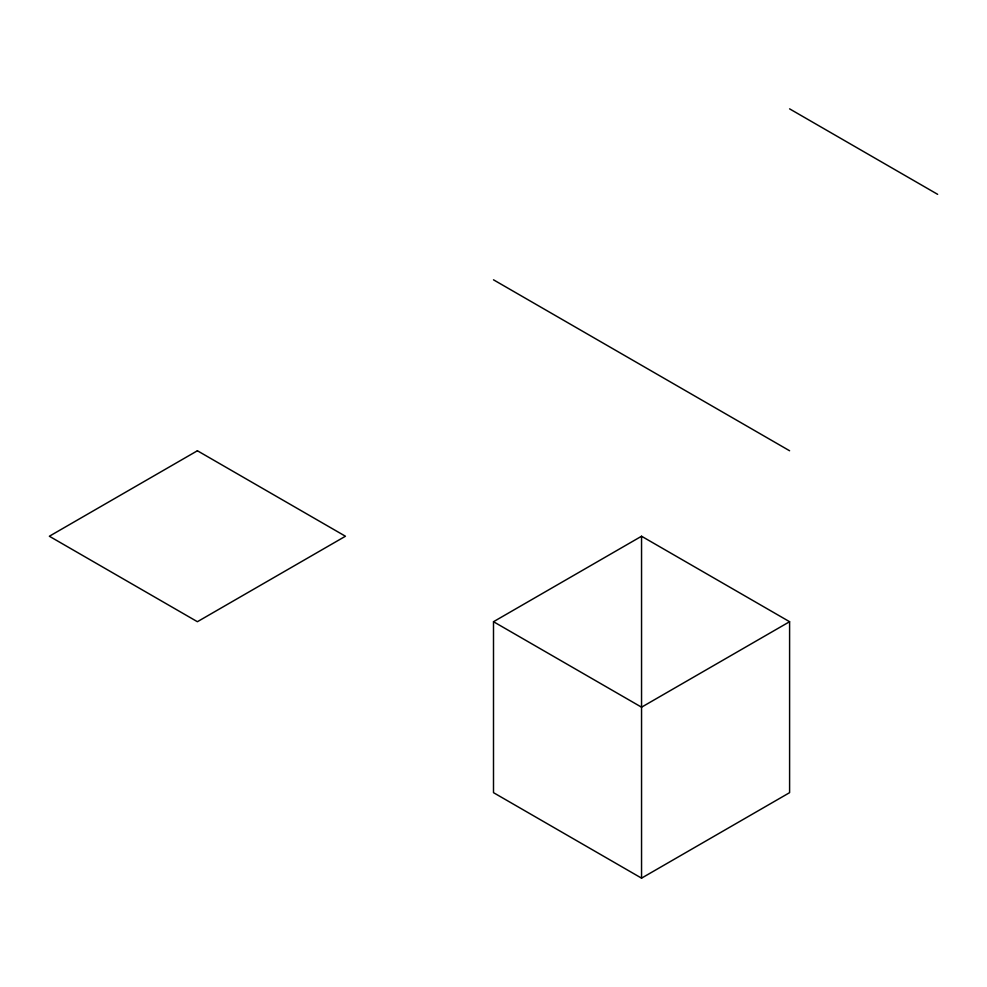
<?xml version="1.0" encoding="UTF-8"?>
<svg xmlns="http://www.w3.org/2000/svg" width="987" height="987" viewBox="0 0 987 987"><rect width="100%" height="100%" fill="white"/><g stroke="black" fill="none" stroke-linecap="round" stroke-linejoin="round"><path stroke-width="1.48" d="M493.5 621.711L641.55 536.237L789.6 621.711L789.6 792.66L641.55 878.146L493.5 792.66L493.5 621.711L641.55 707.186L789.6 621.711M789.6 108.854L937.65 194.34M493.5 279.815L789.6 450.763M641.55 536.237L641.55 878.146M197.4 450.763L49.35 536.237L197.4 621.711L345.45 536.237L197.4 450.763"/></g></svg>
